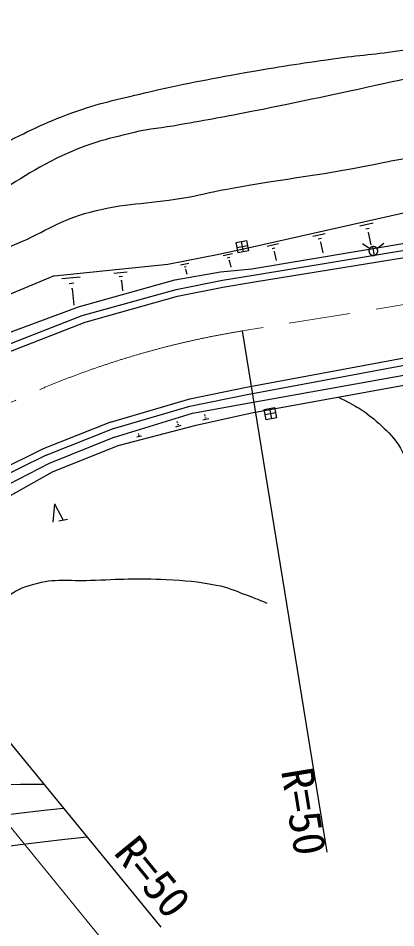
# Model space of a CAD drawing. Units: millimetres, scale not verified. Extents: x 40000 to 680000, y 20000 to 380000.
# Drawn here: x 479546 to 501016, y 288800 to 340484 of the extents above; entities that cross this region are included whole.
import ezdxf
from ezdxf.enums import TextEntityAlignment as Align

# ---------------------------------------------------------------- set-up
doc = ezdxf.new("R2010")
doc.units = ezdxf.units.MM
doc.header["$LTSCALE"] = 1000
doc.linetypes.add('CHAIN', pattern=[18.5, 12, -1.5, 3.5, -1.5])
for name, color, linetype, lineweight in [('M-BGD', 7, 'Continuous', 25), ('M-BMK', 2, 'CHAIN', 13), ('M-BMK-ROW', 30, 'Continuous', 25), ('M-STR-HTXT', 7, 'Continuous', 13)]:
    doc.layers.add(name, color=color, linetype=linetype, lineweight=lineweight)
doc.styles.add('ＭＳ ゴシック', font='')
doc.styles.get('ＭＳ ゴシック').set_extended_font_data('MS Gothic')

msp = doc.modelspace()

# ---------------------------------------------------------------- linework, layer by layer
at = {"layer": 'M-BGD'}
for p, q in [((492699, 327451), (509426, 331237)), ((492832, 326242), (509788, 329089)), ((498964, 328682), (499732, 328850)), ((492916, 325891), (509863, 328671)), ((492989, 325500), (509913, 328264)), ((496303, 328103), (497001, 328255)), ((499302, 328515), (499494, 328556)), ((499424, 328300), (499472, 328310)), ((499448, 328305), (499602, 327601)), ((496610, 327951), (496784, 327989)), ((496721, 327756), (496765, 327765)), ((496743, 327760), (496874, 327156)), ((499939, 327406), (500336, 327710)), ((490963, 327074), (492699, 327451)), ((493711, 327539), (494340, 327676)), ((493988, 327402), (494145, 327436)), ((494088, 327226), (494128, 327234)), ((494108, 327230), (494218, 326723)), ((499120, 327676), (499534, 327395)), ((499694, 327500), (499788, 327009)), ((488048, 326511), (490963, 327074)), ((491201, 326993), (491740, 327110)), ((491439, 326875), (491573, 326904)), ((491524, 326724), (491558, 326731)), ((491541, 326728), (491628, 326331)), ((481589, 325846), (488048, 326511)), ((488766, 326462), (489242, 326566)), ((488976, 326358), (489095, 326384)), ((489051, 326225), (489081, 326232)), ((489066, 326228), (489128, 325943)), ((491043, 326077), (492832, 326242)), ((481589, 325846), (477346, 324079)), ((482022, 325690), (483067, 325797)), ((482977, 324080), (488447, 325620)), ((484989, 325995), (485744, 326073)), ((485296, 325798), (485484, 325817)), ((488447, 325620), (491043, 326077)), ((491153, 325590), (492916, 325891)), ((482446, 325416), (482707, 325443)), ((482577, 325113), (482642, 325120)), ((482609, 325117), (482705, 324186)), ((485390, 325579), (485437, 325583)), ((485413, 325581), (485475, 324988)), ((488519, 325072), (491153, 325590)), ((488598, 324682), (491183, 325194)), ((491183, 325194), (492989, 325500)), ((483178, 323591), (488519, 325072)), ((483352, 323211), (488598, 324682)), ((478635, 322476), (482977, 324080)), ((478739, 321850), (483178, 323591)), ((478881, 321462), (483352, 323211)), ((492520, 319521), (511892, 323120)), ((492275, 322711), (497101, 293102)), ((492567, 319111), (511948, 322713)), ((492698, 318634), (512065, 322079)), ((492813, 318068), (512196, 321565)), ((489296, 318858), (492520, 319521)), ((489305, 318442), (492567, 319111)), ((484794, 317530), (489296, 318858)), ((484908, 317153), (489305, 318442)), ((489451, 318034), (492698, 318634)), ((485026, 316685), (489451, 318034)), ((489656, 317365), (492813, 318068)), ((490171, 317893), (490157, 317957)), ((490161, 317890), (490181, 317895)), ((484794, 317530), (480975, 316016)), ((485223, 316205), (489656, 317365)), ((488501, 317269), (488818, 317352)), ((488609, 317501), (488593, 317564)), ((488595, 317395), (488674, 317416)), ((488599, 317498), (488619, 317503)), ((490050, 317658), (490380, 317731)), ((490152, 317784), (490235, 317803)), ((481132, 315648), (484908, 317153)), ((486376, 316888), (486393, 316892)), ((486384, 316890), (486384, 316890)), ((485026, 316685), (481314, 315187)), ((486291, 316691), (486563, 316762)), ((486371, 316799), (486440, 316817)), ((480975, 316016), (477668, 314390)), ((481489, 314712), (485223, 316205)), ((481132, 315648), (477834, 314024)), ((481314, 315187), (477985, 313481)), ((478296, 312908), (481489, 314712)), ((481615, 312883), (481508, 311845)), ((481615, 312883), (482097, 311958)), ((468646, 312053), (487649, 288839)), ((482343, 312005), (481852, 311911)), ((478352, 296951), (479686, 296965)), ((479686, 296965), (481023, 296970)), ((478331, 295165), (479589, 295318)), ((479589, 295318), (480850, 295460)), ((480850, 295460), (482113, 295597)), ((479656, 293532), (480927, 293685)), ((480927, 293685), (482199, 293830)), ((482199, 293830), (483472, 293971)), ((478388, 293366), (479656, 293532))]:
    msp.add_line(p, q, dxfattribs=at)
msp.add_lwpolyline([(499986, 327302), (499985, 327306), (499984, 327310), (499983, 327315), (499982, 327319), (499981, 327323), (499980, 327327), (499979, 327331), (499977, 327336), (499976, 327340), (499974, 327344), (499973, 327348), (499971, 327352), (499969, 327356), (499967, 327360), (499966, 327364), (499964, 327368), (499962, 327372), (499960, 327375), (499957, 327379), (499955, 327383), (499953, 327387), (499951, 327390), (499948, 327394), (499946, 327398), (499943, 327401), (499941, 327405), (499938, 327408), (499935, 327412), (499932, 327415), (499930, 327418), (499927, 327422), (499924, 327425), (499921, 327428), (499918, 327431), (499914, 327434), (499911, 327437), (499908, 327440), (499905, 327443), (499901, 327446), (499898, 327449), (499895, 327452), (499891, 327454), (499888, 327457), (499884, 327459), (499881, 327462), (499877, 327464), (499873, 327467), (499869, 327469), (499866, 327471), (499862, 327473), (499858, 327475), (499854, 327477), (499850, 327479), (499846, 327481), (499842, 327483), (499838, 327485), (499834, 327486), (499830, 327488), (499826, 327490), (499822, 327491), (499818, 327492), (499814, 327494), (499809, 327495), (499805, 327496), (499801, 327497), (499797, 327498), (499792, 327499), (499788, 327500), (499784, 327501), (499780, 327502), (499775, 327502), (499771, 327503), (499767, 327503), (499762, 327504), (499758, 327504), (499753, 327504), (499749, 327505), (499745, 327505), (499740, 327505), (499736, 327505), (499732, 327505), (499727, 327504), (499723, 327504), (499719, 327504), (499714, 327503), (499710, 327503), (499705, 327502), (499701, 327502), (499697, 327501), (499693, 327500), (499688, 327499), (499684, 327498), (499680, 327497), (499676, 327496), (499671, 327495), (499667, 327494), (499663, 327492), (499659, 327491), (499655, 327489), (499651, 327488), (499646, 327486), (499642, 327485), (499638, 327483), (499634, 327481), (499631, 327479), (499627, 327477), (499623, 327475), (499619, 327473), (499615, 327471), (499611, 327469), (499608, 327466), (499604, 327464), (499600, 327462), (499597, 327459), (499593, 327457), (499590, 327454), (499586, 327451), (499583, 327449), (499579, 327446), (499576, 327443), (499573, 327440), (499570, 327437), (499566, 327434), (499563, 327431), (499560, 327428), (499557, 327425), (499554, 327421), (499551, 327418), (499549, 327415), (499546, 327411), (499543, 327408), (499540, 327404), (499538, 327401), (499535, 327397), (499533, 327394), (499530, 327390), (499528, 327386), (499526, 327383), (499524, 327379), (499521, 327375), (499519, 327371), (499517, 327367), (499515, 327363), (499514, 327359), (499512, 327355), (499510, 327351), (499508, 327347), (499507, 327343), (499505, 327339), (499504, 327335), (499502, 327331), (499501, 327327), (499500, 327323), (499499, 327318), (499498, 327314), (499497, 327310), (499496, 327306), (499495, 327301), (499494, 327297), (499493, 327293), (499493, 327288), (499492, 327284), (499492, 327280), (499491, 327275), (499491, 327271), (499491, 327267), (499491, 327262), (499491, 327258), (499491, 327253), (499491, 327249), (499491, 327245), (499491, 327240), (499491, 327236), (499492, 327232), (499492, 327227), (499493, 327223), (499493, 327219), (499494, 327214), (499495, 327210), (499495, 327206), (499496, 327201), (499497, 327197), (499498, 327193), (499500, 327189), (499501, 327184), (499502, 327180), (499503, 327176), (499505, 327172), (499506, 327168), (499508, 327164), (499509, 327160), (499511, 327156), (499513, 327152), (499515, 327148), (499517, 327144), (499519, 327140), (499521, 327136), (499523, 327132), (499525, 327128), (499527, 327125), (499529, 327121), (499532, 327117), (499534, 327113), (499537, 327110), (499539, 327106), (499542, 327103), (499545, 327099), (499547, 327096), (499550, 327093), (499553, 327089), (499556, 327086), (499559, 327083), (499562, 327080), (499565, 327077), (499568, 327074), (499571, 327071), (499575, 327068), (499578, 327065), (499581, 327062), (499585, 327059), (499588, 327057), (499592, 327054), (499595, 327051), (499599, 327049), (499602, 327046), (499606, 327044), (499610, 327042), (499614, 327039), (499617, 327037), (499621, 327035), (499625, 327033), (499629, 327031), (499633, 327029), (499637, 327027), (499641, 327025), (499645, 327024), (499649, 327022), (499653, 327021), (499657, 327019), (499661, 327018), (499665, 327016), (499670, 327015), (499674, 327014), (499678, 327013), (499682, 327012), (499687, 327011), (499691, 327010), (499695, 327009), (499699, 327008), (499704, 327007), (499708, 327007), (499712, 327006), (499717, 327006), (499721, 327005), (499726, 327005), (499730, 327005), (499734, 327005), (499739, 327005), (499743, 327005), (499747, 327005), (499752, 327005), (499756, 327005), (499760, 327006), (499765, 327006), (499769, 327006), (499774, 327007), (499778, 327008), (499782, 327008), (499787, 327009), (499791, 327010), (499795, 327011), (499799, 327012), (499804, 327013), (499808, 327014), (499812, 327015), (499816, 327016), (499820, 327018), (499824, 327019), (499829, 327021), (499833, 327022), (499837, 327024), (499841, 327026), (499845, 327027), (499849, 327029), (499853, 327031), (499857, 327033), (499860, 327035), (499864, 327037), (499868, 327040), (499872, 327042), (499875, 327044), (499879, 327047), (499883, 327049), (499886, 327052), (499890, 327054), (499893, 327057), (499897, 327059), (499900, 327062), (499904, 327065), (499907, 327068), (499910, 327071), (499913, 327074), (499916, 327077), (499919, 327080), (499922, 327083), (499925, 327086), (499928, 327090), (499931, 327093), (499934, 327096), (499937, 327100), (499939, 327103), (499942, 327107), (499945, 327110), (499947, 327114), (499950, 327117), (499952, 327121), (499954, 327125), (499956, 327129), (499959, 327132), (499961, 327136), (499963, 327140), (499965, 327144), (499967, 327148), (499969, 327152), (499970, 327156), (499972, 327160), (499974, 327164), (499975, 327168), (499977, 327172), (499978, 327176), (499979, 327181), (499981, 327185), (499982, 327189), (499983, 327193), (499984, 327197), (499985, 327202), (499986, 327206), (499987, 327210), (499987, 327215), (499988, 327219), (499989, 327223), (499989, 327228), (499990, 327232), (499990, 327236), (499990, 327241), (499990, 327245), (499991, 327249), (499991, 327254), (499991, 327258), (499990, 327263), (499990, 327267), (499990, 327271), (499990, 327276), (499989, 327280), (499989, 327284), (499988, 327289), (499988, 327293), (499987, 327297)], close=True, dxfattribs=at)
for points, knots in [([(461457, 323733), (462705, 323465), (463066, 323393), (464109, 323247), (465303, 323079), (465983, 322884), (467185, 322978), (468064, 323047), (468511, 323344), (469350, 323612), (470384, 323942), (470964, 324128), (471977, 324518), (473463, 325090), (474267, 325481), (475735, 326099), (477204, 326717), (478029, 327055), (479494, 327680), (481114, 328372), (481931, 329019), (483633, 329471), (485622, 330000), (486815, 329909), (488845, 330251), (489850, 330420), (490400, 330589), (491403, 330771), (494905, 331408), (496902, 331575), (500388, 332296), (502932, 332822), (504446, 332881), (506850, 333866), (507385, 334085), (507629, 334322), (508101, 334656), (509016, 335303), (509407, 335826), (510327, 336466), (511888, 337552), (512899, 337973), (514669, 338667), (517480, 339769), (519213, 339909), (522100, 340789), (523794, 341305), (524661, 341883), (526396, 342237), (528941, 342756), (530424, 342698), (532992, 343086), (534743, 343351), (535772, 343326), (537458, 343867), (538694, 344263), (539450, 344413), (540529, 345134), (541155, 345553), (541409, 345744), (542029, 346344)], [0, 0, 0, 0, 1, 1, 1, 2, 2, 2, 3, 3, 3, 4, 4, 4, 5, 5, 5, 6, 6, 6, 7, 7, 7, 8, 8, 8, 9, 9, 9, 10, 10, 10, 11, 11, 11, 12, 12, 12, 13, 13, 13, 14, 14, 14, 15, 15, 15, 16, 16, 16, 17, 17, 17, 18, 18, 18, 19, 19, 19, 20, 20, 20, 20]), ([(533272, 345094), (531771, 344502), (531267, 344328), (529933, 344010), (528277, 343615), (527293, 343716), (525606, 343488), (523921, 343260), (522957, 343223), (521303, 342830), (519494, 342401), (518549, 341921), (516782, 341341), (515119, 340794), (514173, 340531), (512523, 339946), (510965, 339394), (510159, 338881), (508559, 338467), (507676, 338238), (507157, 338220), (506263, 338041), (503964, 337582), (502690, 337259), (500398, 336769), (497476, 336144), (495843, 335777), (492912, 335195), (491280, 334872), (490362, 334709), (488724, 334420), (487685, 334236), (487085, 334220), (486059, 333973), (484463, 333588), (483550, 333368), (482062, 332673), (480135, 331773), (479197, 330997), (477353, 329938), (475317, 328769), (474195, 328080), (472128, 326968), (470882, 326297), (470259, 325701), (468890, 325343), (468087, 325133), (467598, 325252), (466768, 325230), (465285, 325190), (464769, 325249), (462971, 325364)], [0, 0, 0, 0, 1, 1, 1, 2, 2, 2, 3, 3, 3, 4, 4, 4, 5, 5, 5, 6, 6, 6, 7, 7, 7, 8, 8, 8, 9, 9, 9, 10, 10, 10, 11, 11, 11, 12, 12, 12, 13, 13, 13, 14, 14, 14, 15, 15, 15, 16, 16, 16, 17, 17, 17, 17]), ([(466465, 327874), (467825, 328250), (468221, 328385), (469325, 328777), (471197, 329442), (472188, 329972), (473971, 330848), (475788, 331742), (476731, 332389), (478550, 333280), (480104, 334042), (480960, 334518), (482591, 335100), (484180, 335667), (485114, 335857), (486756, 336244), (488968, 336765), (490222, 336993), (492458, 337393), (494395, 337740), (495488, 337895), (497436, 338176), (498979, 338398), (499857, 338425), (501395, 338676), (502489, 338855), (503125, 338892), (504178, 339239), (505575, 339699), (506091, 340111), (507473, 341060)], [0, 0, 0, 0, 1, 1, 1, 2, 2, 2, 3, 3, 3, 4, 4, 4, 5, 5, 5, 6, 6, 6, 7, 7, 7, 8, 8, 8, 9, 9, 9, 10, 10, 10, 10]), ([(497754, 318960), (498770, 318413), (499151, 318251), (499895, 317596), (500367, 317181), (500631, 316939), (501016, 316442), (501440, 315897), (501492, 315451), (501972, 314956), (502473, 314439), (502839, 314233), (503459, 313870), (504176, 313449), (504567, 313146), (505372, 312938), (506586, 312624), (507324, 312798), (508578, 312776), (509638, 312757), (510232, 312833), (511292, 312825), (512096, 312818), (512546, 312803), (513348, 312752), (514220, 312696), (514706, 312636), (515577, 312560), (516328, 312493), (516751, 312473), (517500, 312386), (518230, 312302), (518471, 312265), (519363, 312126)], [0, 0, 0, 0, 1, 1, 1, 2, 2, 2, 3, 3, 3, 4, 4, 4, 5, 5, 5, 6, 6, 6, 7, 7, 7, 8, 8, 8, 9, 9, 9, 10, 10, 10, 11, 11, 11, 11]), ([(477821, 306185), (478161, 306813), (478327, 307100), (478822, 307526), (479357, 307987), (479763, 308131), (480440, 308331), (481642, 308686), (482389, 308496), (483641, 308545), (485330, 308612), (486279, 308670), (487967, 308589), (489081, 308536), (489709, 308485), (490803, 308273), (491471, 308144), (491822, 307973), (492460, 307738), (492944, 307560), (493106, 307495), (493686, 307250)], [0, 0, 0, 0, 1, 1, 1, 2, 2, 2, 3, 3, 3, 4, 4, 4, 5, 5, 5, 6, 6, 6, 7, 7, 7, 7])]:
    msp.add_open_spline(points, degree=3, knots=knots, dxfattribs=at)
at = {"layer": 'M-BMK'}
msp.add_line((548253, 331834), (492275, 322711), dxfattribs=at)
msp.add_arc((500318, 273362), 50001, 99.2562, 129.3028, dxfattribs=at)
at = {"layer": 'M-BMK-ROW'}
for p, q in [((491933, 327745), (492522, 327858)), ((492046, 327155), (491933, 327745)), ((492228, 327801), (492341, 327212)), ((492522, 327858), (492635, 327268)), ((491990, 327450), (492579, 327563)), ((492635, 327268), (492046, 327155)), ((493532, 318259), (494121, 318372)), ((493645, 317670), (493532, 318259)), ((493588, 317964), (494178, 318077)), ((493827, 318315), (493939, 317726)), ((494121, 318372), (494234, 317782)), ((494234, 317782), (493645, 317670))]:
    msp.add_line(p, q, dxfattribs=at)
at = {"layer": 'M-STR-HTXT'}
msp.add_line((468788, 307122), (499201, 269969), dxfattribs=at)

# ---------------------------------------------------------------- texts
at = {"layer": 'M-BGD', "style": 'ＭＳ ゴシック'}
msp.add_text('R=50', height=1833, rotation=279.252, dxfattribs=at).set_placement((497101, 293102), align=Align.TOP_RIGHT)
msp.add_text('R=50', height=1833, rotation=309.242, dxfattribs=at).set_placement((487649, 288839), align=Align.BOTTOM_RIGHT)

doc.saveas('drawing.dxf')
